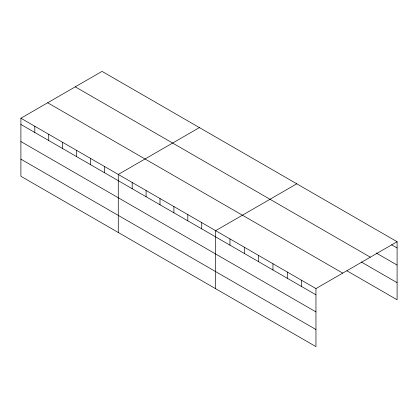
<?xml version="1.0" encoding="UTF-8"?>
<svg xmlns="http://www.w3.org/2000/svg" width="418" height="418" viewBox="0 0 418 418"><rect width="100%" height="100%" fill="white"/><g stroke="black" fill="none" stroke-linecap="round" stroke-linejoin="round"><path stroke-width="0.63" d="M20.9 118.226L315.956 288.577L315.956 346.621L20.9 176.271L20.9 118.226L102.044 71.379L397.1 241.729L397.1 299.774L346.94 270.812M199.412 127.594L118.268 174.442L118.268 232.486M296.78 183.81L215.641 230.658L215.641 288.702M315.956 288.577L397.1 241.729M391.588 244.781L397.1 247.963M376.153 252.968L397.1 265.059M75.266 86.839L370.322 257.19M361.272 261.987L397.1 282.672M47.678 102.771L342.734 273.121M20.9 124.459L315.956 294.81M20.9 141.556L315.956 311.906M20.9 159.169L315.956 329.52M301.629 280.306L301.629 286.534M287.297 272.029L287.297 278.263M272.964 263.758L272.964 269.986M258.632 255.482L258.632 261.71M244.3 247.205L244.3 253.439M229.968 238.934L229.968 245.162M201.727 222.627L201.727 228.86M187.818 214.596L187.818 220.829M173.909 206.565L173.909 212.799M160 198.534L160 204.768M146.091 190.504L146.091 196.737M132.177 182.473L132.177 188.706M104.359 166.411L104.359 172.644M90.45 158.38L90.45 164.614M76.541 150.349L76.541 156.583M62.632 142.319L62.632 148.552M48.718 134.288L48.718 140.521M34.809 126.257L34.809 132.49"/></g></svg>
